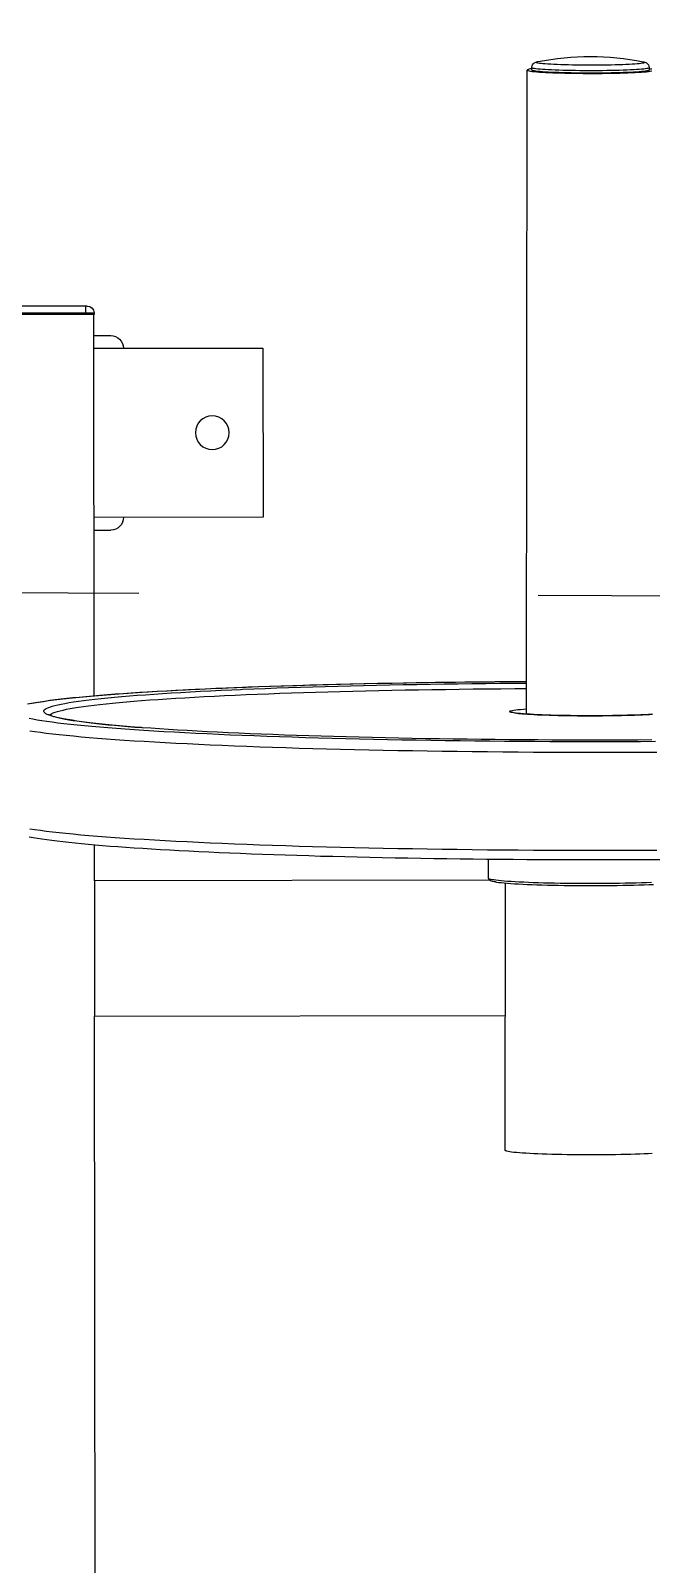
# Model space of a CAD drawing. Header units: metres. Extents: x 511.7 to 565.1, y 73.9 to 159.1.
# Drawn here: x 524.1279 to 524.3223, y 146.3896 to 146.87 of the extents above; entities that cross this region are included whole.
import ezdxf

# ---------------------------------------------------------------- set-up
doc = ezdxf.new("R2010")
doc.units = ezdxf.units.M
doc.header["$MEASUREMENT"] = 0
doc.linetypes.add('DASHED2', pattern=[0.375, 0.25, -0.125])
doc.layers.get('0').update_dxf_attribs({"lineweight": 25})
doc.layers.add('fixtures', color=237, linetype='Continuous')

# ---------------------------------------------------------------- blocks, each defined once
blk = doc.blocks.new('5')
at = {"color": 7, "linetype": 'Continuous'}
for p, q in [((0.0737500000000182, 0.4824999999999644), (0.0737500000000182, 0.1974999999999642)), ((0.1951187433879085, 0.2373994752667841), (0.1952633233480299, 0.1583183216722421)), ((0.0737500000000182, 0.1974999999999642), (0.1951916895233836, 0.1974999999999642)), ((0.0737500000000182, 0.1937399999999645), (0.0737500000000182, 0.1974999999999642)), ((0.0737500000000182, 0.1612599999999649), (0.0737500000000182, 0.1937399999999645)), ((0.0737500000000182, 0.1574999999999651), (0.0737500000000182, 0.1612599999999649)), ((0.1905995975890846, 0.1574999999999651), (0.0737500000000182, 0.1574999999999651)), ((0.0737500000000182, 0.1574999999999651), (0.0737500000000182, 0.146932935804772)), ((0.19026590658476997, 0.1569007935408919), (0.1902760932359939, 0.1513289831065858)), ((0.2016047048222873, 0.108340950176256), (0.2019529705233793, -0.0821505493238384)), ((0.0737500000000182, 0.1027370527028424), (0.0737500000000182, -0.0100000000000353)), ((0.0737500000000182, 0.0537499999999973), (0.0787499999999994, 0.0537499999999973)), ((0.1237500000000153, 0.0499999999999634), (0.0737500000000182, 0.0499999999999634)), ((0.1237500000000153, -3.73e-14), (0.1237500000000153, 0.0499999999999634)), ((0.0737500000000182, -3.73e-14), (0.1237500000000153, -3.73e-14)), ((0.0737500000000182, -0.0037500000000037), (0.0787499999999994, -0.0037500000000037)), ((0.0713500000000096, -0.0100000000000353), (0.036350000000013004, -0.0100000000000353)), ((0.036350000000013004, -0.0105000000000359), (0.0713500000000096, -0.0105000000000359)), ((0.0713500000000096, -0.0125000000000348), (0.036350000000013004, -0.0125000000000348)), ((0.0738500000000215, -0.0100000000000353), (0.0713500000000096, -0.0100000000000353)), ((0.0713500000000096, -0.0105000000000359), (0.0713500000000096, -0.0100000000000353)), ((0.0713500000000096, -0.0125000000000348), (0.0713500000000096, -0.0105000000000359)), ((0.0713500000000096, -0.0105000000000359), (0.0738500000000215, -0.0105000000000359)), ((0.071850000000012, -0.0125000000000348), (0.0713500000000096, -0.0125000000000348)), ((0.0738500000000215, -0.0105000000000359), (0.0738500000000215, -0.0100000000000353)), ((0.203352968183637, -0.0821479897809301), (0.2033542566287423, -0.08285273112819701)), ((0.2362458834978582, -0.0845725426573676), (0.2364988847321712, -0.0845135880120509)), ((0.2380541986117066, -0.0827892828401389), (0.2380529101915698, -0.0820845496816993))]:
    blk.add_line(p, q, dxfattribs=at)
for points in [[(0.238538912315164, 0.2383628378232121), (0.2374061876176654, 0.2384212828518741), (0.2362009531960041, 0.2384756337717846), (0.23492826422220497, 0.2385256626163006), (0.2335934587961077, 0.2385711595470585), (0.2322021355555535, 0.2386119337341235), (0.2307601301937296, 0.2386478141563799), (0.2292734909822371, 0.2386786503188727), (0.2277484534026115, 0.2387043128840158), (0.2261914139924244, 0.2387246942140955), (0.2246089035160708, 0.2387397088227292), (0.2230075595724514, 0.2387492937334308), (0.2213940987545726, 0.2387534087437544), (0.2197752884778339, 0.2387520365939153), (0.2181579185950966, 0.2387451830391871), (0.2165487729177329, 0.2387328768257593), (0.2149546007619421, 0.2387151695701704), (0.2133820886397331, 0.2386921355428004), (0.2118378322134475, 0.2386638713563691), (0.2103283086312047, 0.2386304955606935), (0.2088598493595128, 0.2385921481454609), (0.2074386136268629, 0.2385489899530579), (0.2060705625898436, 0.2385012020039419), (0.2047614343299386, 0.2384489847373779), (0.2035167197860233, 0.2383925571707284), (0.20234163972345698, 0.2383321559808191), (0.2012411228363931, 0.2382680345112327), (0.2002197850751202, 0.2382004617096936), (0.1992819102851513, 0.2381297210000159), (0.1984314322392748, 0.2380561090933195), (0.1976719181379849, 0.2379799347435245), (0.1970065536473697, 0.2379015174523253), (0.1964381295373414, 0.2378211861290929), (0.1959690299761547, 0.2377392777113148), (0.1956012225303851, 0.2376561357513598), (0.1953362499122875, 0.2375721089755025), (0.1951752235091106, 0.2374875498212425), (0.1951188187215536, 0.23740281295905602), (0.1951187433879085, 0.2373994752667841)], [(0.1923766612204645, 0.1579907416592814), (0.19265154121522698, 0.1580323762332227), (0.1933045643631601, 0.15811899648552696), (0.1940540980179435, 0.1582035971274607), (0.1948974590436165, 0.1582858753106819), (0.1958316284265891, 0.1583655365006482), (0.1968532620829109, 0.1584422955309765), (0.19795870282924, 0.1585158776242572), (0.1991439934746353, 0.1585860193756972), (0.200404890986178, 0.1586524696960261), (0.2017368816780305, 0.1587149907103473), (0.2031351973692352, 0.158773358609654), (0.20459483245250001, 0.1588273644520139), (0.2061105618130767, 0.1588768149105313), (0.207676959533245, 0.1589215329653957), (0.2092884183156798, 0.1589613585375797), (0.210939169556184, 0.158996149061867), (0.2126233039937375, 0.1590257799972132), (0.2143347928641646, 0.15905014527255898), (0.2160675094814763, 0.1590691576665435), (0.2178152511698954, 0.1590827491197277), (0.2195717614677903, 0.1590908709782397), (0.2213307525241532, 0.1590934941679318), (0.2230859276075279, 0.1590906092984667), (0.2248310036466421, 0.1590822266969294), (0.2265597337221976, 0.1590683763708558), (0.2282659294291847, 0.1590491079008185), (0.2299434830297855, 0.1590244902629418), (0.2315863893175134, 0.1589946115819778), (0.2331887671142141, 0.1589595788158515), (0.2347448803232908, 0.1589195173727731), (0.2362491584632806, 0.1588745706623094), (0.2376962166088958, 0.1588248995820223), (0.2390808746675077, 0.1587706819414834)], [(0.2384596222073725, 0.1582364465266384), (0.2370145796795668, 0.1582879947548452), (0.2355107066505582, 0.1583348630415067), (0.2339532855292106, 0.1583768867600526), (0.2323477868140173, 0.1584139183006439), (0.2306998498777659, 0.1584458275886398), (0.2290152631590558, 0.1584725025415032), (0.22729994383016103, 0.1584938494624914), (0.2255599170128022, 0.1585097933697632), (0.2238012946146171, 0.1585202782597648), (0.2220302538609218, 0.1585252673039381), (0.2202530155969669, 0.1585247429780807), (0.2184758224369716, 0.1585187071239069), (0.2167049168367185, 0.1585071809425784), (0.2149465191667303, 0.1584902049202217), (0.2132068058629386, 0.1584678386857394), (0.21149188773178199, 0.1584401608013426), (0.2098077884857332, 0.1584072684866129), (0.2081604235848147, 0.1583692772770018), (0.2065555794583389, 0.1583263206180216), (0.2049988931798055, 0.1582785493965009), (0.2034958326665759, 0.1582261314106006), (0.2020516774734915, 0.1581692507804053), (0.2006715002483475, 0.1581081073012047), (0.199360148913982, 0.1580429157416994), (0.1981222296398073, 0.1579739050896176), (0.1969620906623817, 0.1579013177473953), (0.1958838070122084, 0.1578254086807167), (0.1948911661999233, 0.1577464445229477), (0.1939876549125756, 0.1576647026385736), (0.1931764467665289, 0.1575804701489432), (0.1924603911599689, 0.1574940429237479), (0.1918420032643269, 0.1574057245417695), (0.1913234551896607, 0.1573158252245452), (0.1909065683549755, 0.1572246607467047), (0.1905928070904821, 0.1571325513268036), (0.1903832734940778, 0.1570398205025363), (0.1902787035601676, 0.1569467939943063), (0.1902659065847558, 0.1569007935408919)], [(0.1922913541198312, 0.1579836115666708), (0.1919173370868492, 0.157921937536015), (0.1914625055485857, 0.157828899966665), (0.1910792023195995, 0.1577258064150442), (0.1907395730397923, 0.1575900275981077), (0.1905506093632141, 0.1574684923871015), (0.1904228598029789, 0.157340903947377), (0.1903178148560443, 0.1571633679419602), (0.1902667755474852, 0.1569364385554159), (0.1902716353239242, 0.1569006102104566)], [(0.2415425052902975, 0.151492235763909), (0.2375625998506194, 0.1515085547759494), (0.2335732973549938, 0.1515199791392856), (0.2295767690867763, 0.1515265027962744), (0.2255751904384766, 0.1515281223168312), (0.2215707396799047, 0.1515248369017996), (0.2175655967258763, 0.1515166483843657), (0.2135619423504238, 0.1515035612312836), (0.209561958142757, 0.1514855825492631), (0.2055678215614165, 0.1514627220671638), (0.2015817067880334, 0.1514349921327991), (0.1976057834970817, 0.1514024077048166), (0.1936422156272357, 0.1513649863426423), (0.189693160154377, 0.1513227481944508), (0.1857607658666893, 0.1512757159831342), (0.1818471721421417, 0.1512239149902328), (0.1779545077284155, 0.1511673730377598), (0.1740848895256732, 0.1511061204678956), (0.17024042137205703, 0.1510401901204101), (0.1664231928321556, 0.1509696173077923), (0.1626352779883859, 0.1508944397879226), (0.1588787342349889, 0.150814697734166), (0.1551556010747674, 0.1507304337027495), (0.1514678989178861, 0.1506416925971834), (0.1478176278823753, 0.1505485216295312), (0.1442067665957012, 0.1504509702782375), (0.1406372709963932, 0.1503490902421571), (0.1371110731345766, 0.1502429353903985), (0.1336300799699757, 0.1501325617074798), (0.1301961721655971, 0.1500180272331821), (0.1268112028745492, 0.1498993919963834), (0.1234769965174536, 0.1497767179419753), (0.1201953475465842, 0.1496500688497413), (0.1169680191927114, 0.1495195102438593), (0.1137967421889385, 0.1493851092913463), (0.1106832134652649, 0.1492469346873335), (0.10762909480529, 0.1491050565245811), (0.1046360114552272, 0.148959546143919), (0.1017055506725484, 0.1488104759614792), (0.0988392601983179, 0.1486579192674018), (0.096038646633815, 0.1485019499892495), (0.0933051736963222, 0.1483426424113805), (0.0906402603227434, 0.1481800708389098), (0.0880452785806938, 0.1480143091913799), (0.0855215513355745, 0.1478454305064467), (0.0830703496064587, 0.1476735063273562), (0.0806928895233767, 0.1474986059388552), (0.0783903287704817, 0.1473207954034272), (0.0761637623607783, 0.1471401363315596), (0.0740142175346961, 0.1469566842936114), (0.071942647498048, 0.1467704867425823), (0.0699499236055345, 0.1465815802601504), (0.0680368254350299, 0.1463899868522187), (0.066204027958392, 0.1461957088871877), (0.0644520846491332, 0.1459987220600531), (0.0627814047962261, 0.1457989654255467), (0.0611922223789776, 0.145596326977957), (0.0596845523437679, 0.1453906222841823), (0.0582581275342022, 0.1451815619481742), (0.0569123049117053, 0.1449687004780333), (0.0556459210988436, 0.1447513528807871), (0.0544570603485255, 0.1445284524263162)], [(0.2400606784286339, 0.1487088302909481), (0.2355107820271911, 0.1487244829765864), (0.2309504592677598, 0.1487338788810568), (0.2263828355677617, 0.1487370115648741), (0.2218110413483316, 0.1487338788810568), (0.2172382098888619, 0.1487244829765864), (0.2126674751796145, 0.1487088302909481), (0.2081019697738498, 0.1486869315517119), (0.2035448226409073, 0.1486588017671782), (0.1989991570218166, 0.1486244602160944), (0.1944680882887155, 0.1485839304344481), (0.1899547218097837, 0.1485372401993263), (0.1854621508209675, 0.1484844215098811), (0.1809934543060194, 0.1484255105654082), (0.1765516948862853, 0.1483605477405216), (0.1721399167218323, 0.1482895775575006), (0.1677611434250252, 0.1482126486557611), (0.16341837598835698, 0.1481298137585298), (0.1591145907276967, 0.1480411296367095), (0.15485273724250698, 0.1479466570699639), (0.1506357363942641, 0.1478464608050753), (0.1464664783047027, 0.1477406095115565), (0.1423478203750648, 0.1476291757345969), (0.1382825853277581, 0.1475122358453405), (0.1342735592718469, 0.1473898699885474), (0.1303234897934971, 0.1472621620276637), (0.1264350840730373, 0.1471291994873436), (0.1226110070295192, 0.1469910734934743), (0.1188538794943241, 0.1468478787107106), (0.1151662764149961, 0.1466997132776058), (0.1115507250904812, 0.1465466787393428), (0.1080097034390803, 0.1463888799781543), (0.1045456383001237, 0.1462264251414247), (0.1011609037708325, 0.1460594255675893), (0.0978578195791897, 0.1458879957098098), (0.0946386494941152, 0.1457122530575479), (0.0915055997739529, 0.145532318056043), (0.0884608176545072, 0.145348314023753), (0.0855063898773523, 0.1451603670678523), (0.0826443412597087, 0.1449686059977946), (0.0798766333067249, 0.1447731622370405), (0.0772051628671875, 0.1445741697329819), (0.0746317608334835, 0.1443717648651379), (0.0721581908868529, 0.1441660863516976), (0.0697861482885429, 0.1439572751544382), (0.0675172587180981, 0.1437454743821256), (0.0653530771590596, 0.1435308291924269), (0.0632950868333921, 0.1433134866924366), (0.0613446981848682, 0.1430935958378452), (0.0595032479124171, 0.1428713073308625), (0.0577719980541076, 0.1426467735169261), (0.0561521351220762, 0.1424201482802978), (0.0546447692894958, 0.1421915869385923)], [(0.2401136822718684, 0.1197172254744281), (0.2355637858704256, 0.1197328781600664), (0.2310034631109801, 0.1197422740645351), (0.2264358394109962, 0.1197454067483541), (0.2218640451915661, 0.1197422740645351), (0.2172912137320964, 0.1197328781600664), (0.21272047902284902, 0.1197172254744281), (0.2081549736170842, 0.1196953267351901), (0.2035978264841418, 0.1196671969506564), (0.19905216086505104, 0.1196328553995745), (0.19452109213194999, 0.1195923256179281), (0.1900077256530181, 0.1195456353828046), (0.185515154664202, 0.1194928166933611), (0.1810464581492539, 0.1194339057488865), (0.1766046987295198, 0.1193689429240017), (0.1721929205650667, 0.1192979727409789), (0.1678141472682597, 0.1192210438392394), (0.1634713798315914, 0.1191382089420081), (0.1591675945709312, 0.1190495248201877), (0.1549057410857415, 0.1189550522534439), (0.1506887402374986, 0.1188548559885536), (0.1465194821479372, 0.1187490046950348), (0.1424008242182992, 0.1186375709180751), (0.1383355891710067, 0.1185206310288205), (0.1343265631150672, 0.1183982651720257), (0.1303764936367315, 0.11827055721114199), (0.1264880879162717, 0.1181375946708236), (0.1226640108727537, 0.1179994686769543), (0.1189068833375586, 0.1178562738941906), (0.1152192802582306, 0.117708108461084), (0.1116037289337299, 0.1175550739228228), (0.1080627072823148, 0.1173972751616326), (0.1045986421433582, 0.1172348203249047), (0.101213907614067, 0.1170678207510676), (0.0979108234224242, 0.1168963908932881), (0.0946916533373354, 0.1167206482410279), (0.0915586036171874, 0.1165407132395213), (0.0885138214977417, 0.1163567092072313), (0.0855593937205868, 0.1161687622513305), (0.0826973451029432, 0.1159770011812746), (0.0799296371499594, 0.1157815574205205), (0.07725816671042199, 0.1155825649164601), (0.0746847646767179, 0.1153801600486162), (0.0722111947300874, 0.1151744815351758), (0.0698391521317774, 0.1149656703379165), (0.0675702625613184, 0.1147538695656038), (0.0654060810022941, 0.1145392243759069), (0.0633480906766266, 0.1143218818759148), (0.0613977020281027, 0.1141019910213252), (0.0595562517556516, 0.1138797025143408), (0.0578250018973421, 0.1136551687004044), (0.0562051389653107, 0.1134285434637761), (0.0546977731327303, 0.1131999821220724)], [(0.2396992163360068, 0.1165433690738364), (0.2352459934915743, 0.1165586891802981), (0.2307825658223663, 0.1165678854460452), (0.2263119923387364, 0.1165709515684163), (0.2218373369484397, 0.1165678854460452), (0.2173616663567799, 0.1165586891802981), (0.2128880479648103, 0.1165433690738364), (0.2084195477671216, 0.116521935626297), (0.2039592282505254, 0.1164944035270921), (0.1995101462952391, 0.1164607916453484), (0.1950753510797938, 0.1164211230169698), (0.1906578819912994, 0.1163754248288544), (0.1862607665424036, 0.1163237284002552), (0.1818870182964218, 0.1162660691613251), (0.1775396348019029, 0.1162024866288256), (0.1732215955383509, 0.1161330243790459), (0.1689358598741961, 0.1160577300179444), (0.1646853650385509, 0.1159766551485148), (0.16047302410829903, 0.1158898553354231), (0.1563017240114703, 0.1157973900669251), (0.152174323548806, 0.1156993227140965), (0.14809365143440803, 0.1155957204874038), (0.1440625043571231, 0.1154866543906383), (0.1400836450637826, 0.1153721991722527), (0.1361598004658049, 0.1152524332741365), (0.1322936597702835, 0.115127438777856), (0.1284878726369101, 0.1149973013483958), (0.1247450473621114, 0.1148621101754461), (0.1210677490913525, 0.1147219579122858), (0.1174584980611968, 0.1145769406122756), (0.113919767871991, 0.1144271576630285), (0.1104539837926808, 0.1142727117182964), (0.1070635210985102, 0.1141137086276167), (0.1037507034432821, 0.1139502573637632), (0.1005178012667471, 0.1137824699480667), (0.0973670302385301, 0.1136104613736428), (0.0943005497397565, 0.1134343495265764), (0.0913204613829493, 0.1132542551051294), (0.0884288075718161, 0.1130703015370233), (0.0856275701014653, 0.1128826148948452), (0.0829186688000903, 0.1126913238096421), (0.0803039602133708, 0.1124965593827714), (0.077785236331934, 0.1122984550960417), (0.0753642233633372, 0.1120971467202345), (0.07304258054892901, 0.11189277222205801), (0.0708218990267255, 0.1116854716695794), (0.0687037007409117, 0.111475387136247), (0.066689437398793, 0.1112626626035045), (0.0647804894758508, 0.1110474438621214), (0.0629781652696266, 0.1108298784122716), (0.0612837000031163, 0.1106101153624461), (0.0596982549781586, 0.1103883053272643), (0.0582229167795987, 0.1101646003242429), (0.0568586965305116, 0.1099391536696164), (0.055606529199352, 0.1097121198732616), (0.0544672729590303, 0.1094836545328022)], [(0.0548397576812505, 0.10508208341986601), (0.0560172790183913, 0.1048583784168446), (0.0573074299389589, 0.104636568381661), (0.0587093262379739, 0.1044168053318373), (0.0602220071257449, 0.1041992398819875), (0.0618444358863428, 0.1039840211406027), (0.0635755005881293, 0.1037712966078601), (0.0654140148458282, 0.1035612120745277), (0.0673587186336278, 0.103353911522051), (0.0694082791486608, 0.1031495370238726), (0.0715612917245352, 0.1029482286480654), (0.0738162807939915, 0.1027501243613358), (0.0761717009001473, 0.1025553599344651), (0.0786259377557173, 0.1023640688492637), (0.0811773093493713, 0.1021763822070838), (0.0838240670984334, 0.1019924286389777), (0.0865643970473684, 0.1018123342175308), (0.0893964211109051, 0.1016362223704643), (0.0923181983612267, 0.1014642137960404), (0.0953277263581498, 0.1012964263803457), (0.0984229425214949, 0.1011329751164922), (0.1016017255447252, 0.1009739720258107), (0.104861896848746, 0.1008195260810787), (0.1082012220749817, 0.1006697431318333), (0.11161741261673801, 0.1005247258318231), (0.1151081271876535, 0.1003845735686628), (0.1186709734263331, 0.1002493823957131), (0.1223035095359108, 0.1001192449662511), (0.1260032459576195, 0.0999942504699707), (0.1297676470769034, 0.0998744845718562), (0.133594132961278, 0.0997600293534706), (0.1374800811284444, 0.0996509632567033), (0.1414228283436358, 0.0995473610300106), (0.1454196724448735, 0.0994492936771838), (0.1494678741948405, 0.0993568284086859), (0.1535646591582775, 0.0992700285955941), (0.1577072196034095, 0.0991889537261646), (0.1618927164262232, 0.09911365936506301), (0.1661182810962742, 0.0990441971152834), (0.170381017622617, 0.0989806145827821), (0.1746780045385492, 0.09892295534385198), (0.1790062969038928, 0.0988712589152545), (0.1833629283232625, 0.0988255607271391), (0.1877449129790847, 0.0987858920987606), (0.1921492476779747, 0.0987522802170169), (0.1965729139089234, 0.098724748117812), (0.2010128799120849, 0.0987033146702725), (0.2016223293090036, 0.0987008538546306)], [(0.2386303760788166, 0.1160504775234941), (0.2344232237745558, 0.1160649510909426), (0.2302064305307567, 0.1160736392010992), (0.2259828863269035, 0.1160765358995697), (0.2217554857692221, 0.1160736392010992), (0.217527126106873, 0.1160649510909426), (0.2133007052463682, 0.1160504775234941), (0.2090791197654482, 0.1160302284182144), (0.2048652629279246, 0.1160042176528293), (0.2006620227007971, 0.1159724630538204), (0.1964722797749658, 0.1159349863841985), (0.1922989055909312, 0.1158918133286058), (0.1881447603709034, 0.1158429734756954), (0.1840126911585145, 0.1157885002978638), (0.1799055298675967, 0.1157284311283053), (0.1758260913413352, 0.1156628071354291), (0.1717771714231446, 0.1155916732946434), (0.1677615450404772, 0.1155150783575252), (0.1637819643030554, 0.1154330748184229), (0.1598411566167499, 0.1153457188784621), (0.155941822814313, 0.1152530704070429), (0.1520866353043146, 0.1151551929008008), (0.1482782362397472, 0.1150521534400859), (0.1445192357070795, 0.1149440226430016), (0.1408122099375078, 0.1148308746169917), (0.1371596995413142, 0.1147127869080631), (0.1335642077666961, 0.11458984044763199), (0.1300281987841174, 0.1144621194970625), (0.1265540959974913, 0.1143297115899138), (0.1231442803833431, 0.1141927074719504), (0.1198010888589636, 0.1140512010389507), (0.1165268126808456, 0.113905289272358), (0.1133236958742998, 0.1137550721728076), (0.1101939336955979, 0.1136006526915949), (0.1071396711274133, 0.1134421366601224), (0.104163001408736, 0.1132796327173544), (0.1012659646003158, 0.1131132522353795), (0.0984505461864416, 0.1129431092430693), (0.095718675714295, 0.1127693203479332), (0.0930722254714169, 0.1125920046561948), (0.0905130092026099, 0.1124112836911753), (0.0880427808668856, 0.1122272813099947), (0.0877423305091441, 0.1122042095884517)], [(0.0539802555975513, 0.1051722763308849), (0.0551713140723393, 0.1049434036625971), (0.0564309468633439, 0.1047235648533267), (0.0577643577802718, 0.1045104201106337), (0.0591745968752235, 0.1043025897187988), (0.0606634755050379, 0.1040992195669013), (0.0622320277536517, 0.1038997657363581), (0.0638807659683778, 0.1037038778135031), (0.0656098327145998, 0.1035113313381668), (0.0674190963051586, 0.1033219866201591), (0.06930821360782599, 0.1031357625643849), (0.0712766728964454, 0.1029526194539052), (0.07332382401791901, 0.1027725472925809), (0.0754489002150365, 0.1025955577132738), (0.0776510342984835, 0.1024216782377199), (0.0799292708963435, 0.1022509481255049), (0.0822825759224628, 0.1020834153198891), (0.0847098440359702, 0.1019191341650991), (0.0872099046268886, 0.1017581636753917), (0.0897815267045559, 0.1016005662048514), (0.0924234229597971, 0.1014464064121867), (0.0951342531978838, 0.1012957504455123), (0.0979126272877409, 0.1011486652930849), (0.1007571077367828, 0.1010052182605747), (0.1036662119732199, 0.1008654765458292), (0.1066384143993133, 0.1007295068894827), (0.1096721482636553, 0.1005973752850746), (0.1127658073905451, 0.1004691467363177), (0.1159177477958195, 0.1003448850520101), (0.1191262892125167, 0.1002246526712742), (0.1223897165448733, 0.1001085105134045), (0.1257062812654226, 0.0999965178478775), (0.1290742027669154, 0.0998887321809914), (0.1324916696787, 0.0997852091563498), (0.1359568411551919, 0.0996860024669477), (0.1394678481425302, 0.0995911637771023), (0.1430227946286635, 0.0995007426527579), (0.146619758880675, 0.0994147864990218), (0.150256794672913, 0.0993333405039678), (0.1539319325083994, 0.0992564475879423), (0.1576431808356631, 0.0991841483577414), (0.1613885272628863, 0.0991164810651206), (0.1651659397705742, 0.0990534815692321), (0.16897336792376902, 0.0989951833026073), (0.1728087440848611, 0.0989416172403974), (0.1766699846273525, 0.0988928118726413), (0.180554991151169, 0.0988487931793323), (0.1844616516998201, 0.0988095846081212), (0.1883878419794485, 0.0987752070545227), (0.1923314265800826, 0.0987456788444927), (0.1962902601987793, 0.098721015719276), (0.2002621888648832, 0.0987012308224582), (0.2016223379201705, 0.0986961437870218)], [(0.0877423305091441, 0.1122042095884517), (0.0856632334353407, 0.1120401236186961), (0.0833759977309257, 0.1118499388858112), (0.0811826413107468, 0.1116568574544576), (0.0790846673917258, 0.1114610116530006), (0.0770835138203978, 0.1112625357043733), (0.0751805520874598, 0.1110615656340741), (0.073377086387822, 0.1108582391769524), (0.0716743527268022, 0.1106526956828038), (0.0700735180729879, 0.1104450760208735), (0.0685756795584922, 0.1102355224833058), (0.067181863727015, 0.1100241786876275), (0.0658930258303059, 0.1098111894783216), (0.0647100491734705, 0.1095967008275522), (0.063633744509616, 0.1093808597351256), (0.0626648494842215, 0.1091638141277453), (0.0618040281295151, 0.1089457127576292), (0.0610518704094574, 0.1087267051005636), (0.0604088918153991, 0.1085069412534541), (0.05987553301272901, 0.1082865718314654), (0.0594521595389352, 0.1080657478647922), (0.0591390615530401, 0.1078446206951487), (0.0589364536367754, 0.1076233418720545), (0.0588444746475005, 0.1074020630489585), (0.0588631876229897, 0.1071809358793168), (0.058992579738315995, 0.1069601119126435), (0.0592325623145911, 0.1067397424906549), (0.0595829708797453, 0.1065199786435453), (0.0600435652812479, 0.1063009709864779), (0.0606140298506972, 0.1060828696163618), (0.0612939736201952, 0.1058658240089834), (0.062082930590222005, 0.1056499829165567), (0.0629803600490817, 0.1054354942657856), (0.0639856469434648, 0.1052225050564797), (0.0650981022999275, 0.1050111612608031), (0.0663169636971617, 0.1048016077232354), (0.0676413957884421, 0.1045939880613051), (0.0690704908741537, 0.1043884445671566), (0.0706032695239287, 0.1041851181100348), (0.0722386812478391, 0.1039841480397357), (0.0739756052163756, 0.1037856720911066), (0.0758128510286298, 0.1035898262896513), (0.0777491595280679, 0.10339674485829599), (0.0797832036655706, 0.1032065601254111), (0.0819135894088987, 0.1030194024341142), (0.0841388566980754, 0.1028354000529337), (0.0864574804460574, 0.1026546790879141), (0.0888678715839433, 0.1024773633961757), (0.091368378150051, 0.1023035745010379), (0.0939572864220679, 0.1021334315087277), (0.0966328220916069, 0.1019670510267545), (0.0993931514801574, 0.1018045470839866), (0.1022363827958372, 0.1016460310525122), (0.1051605674299196, 0.1014916115712996), (0.1081637012923267, 0.1013413944717492), (0.1112437261851227, 0.1011954827051564), (0.1143985312130837, 0.1010539762721585), (0.1170487625160916, 0.1009409208610634)], [(0.0601852347026295, 0.108234279833983), (0.060186894187467005, 0.1082351453140635), (0.0602564009864182, 0.1082818145146778), (0.060405831578520995, 0.1083650776184122), (0.0606463692603825, 0.1084777501403344), (0.0609858243015395, 0.1086133511494012), (0.0614284208103584, 0.1087661766792429), (0.0619754455045722, 0.1089314900878318), (0.0626262716387771, 0.109105581631832), (0.0633792894522429, 0.1092856726012101), (0.0642325339704968, 0.1094697360954342), (0.0651840213401585, 0.1096563074106758), (0.0662318894675735, 0.1098443232962403), (0.06737443323766, 0.1100330004419447), (0.0686100926189255, 0.1102217491110498), (0.0699374244984199, 0.1104101136344084), (0.0713550723259857, 0.1105977319334208), (0.0728617390132485, 0.1107843080360897), (0.0744561645742152, 0.1109695933273773), (0.0761371083796263, 0.1111533736503407), (0.0779033353564245, 0.1113354603404097), (0.0797536053730283, 0.11151568392386399), (0.0816866651278048, 0.1116938896388859), (0.0837012419794547, 0.1118699342172675), (0.0857960392773834, 0.1120436835482099), (0.0878634033958577, 0.1122066302308919)], [(0.0605941641772034, 0.1084708521087201), (0.0608236762011671, 0.1082622081417721), (0.0611706184207748, 0.1080446182638752), (0.0616266564857284, 0.1078277770955651), (0.0621914778503197, 0.1076118332489457), (0.0628646954141914, 0.1073969347211428), (0.0636458477876687, 0.1071832287928753), (0.06453439960792201, 0.1069708619275094), (0.0655297419059338, 0.1067599796706879), (0.0666311925237864, 0.10655072655057302), (0.0678379965822558, 0.1063432459788061), (0.0691493269981294, 0.1061376801522016), (0.0705642850510344, 0.1059341699553133), (0.0720819009994074, 0.10573285486386301), (0.0737011347450789, 0.1055338728491559), (0.0754208765461186, 0.1053373602835297), (0.0772399477774002, 0.1051434518468781), (0.0791571017383603, 0.1049522804343574), (0.0811710245074693, 0.10476397706530699), (0.0832803358426162, 0.1045786707934493), (0.0854835901271969, 0.1043964886184447), (0.0877792773607809, 0.1042175553988578), (0.0901658241940169, 0.1040419937665788), (0.0926415950068957, 0.1038699240427796), (0.0952048930297736, 0.1037014641554563), (0.0978539615062459, 0.1035367295586003), (0.1005869848970775, 0.1033758331530734), (0.1034020901245753, 0.1032188852092375), (0.1062973478562128, 0.1030659932913736), (0.10927077382697802, 0.1029172621839631), (0.112320330199239, 0.102772793819879), (0.1154439269593581, 0.102632687210523), (0.1186394233501886, 0.1024970383779635), (0.1219046293380757, 0.1023659402891361), (0.1252373071139772, 0.1022394827921236), (0.1286351726269856, 0.1021177525545767), (0.1320958971498243, 0.1020008330043183), (0.1356171088747686, 0.1018888042721695), (0.1391963945391836, 0.1017817431370283), (0.1428313010794682, 0.1016797229732465), (0.1465193373122418, 0.1015828137003503), (0.1502579756417077, 0.1014910817351122), (0.1540446537918996, 0.1014045899460427), (0.1578767765627447, 0.1013233976102903), (0.1617517176087375, 0.1012475603730287), (0.1656668212388155, 0.1011771302093116), (0.16961940423654198, 0.1011121553884529), (0.1736067576989626, 0.1010526804409508), (0.1776261488931681, 0.1009987461279653), (0.1816748231292138, 0.100950389413379), (0.1857500056480319, 0.1009076434384664), (0.189848903523071, 0.1008705374991869), (0.1939687075744558, 0.1008390970260962), (0.1981065942943161, 0.1008133435669247), (0.2016184988377603, 0.1007960134115535)], [(0.2386709699745069, 0.1084516936584325), (0.2376264330074633, 0.1085113625234193), (0.2365063770415361, 0.1085671483000414), (0.2353156997965158, 0.1086188070512968), (0.2340596078010293, 0.1086661128866044), (0.23274359362577, 0.108708858949587), (0.2313734118658886, 0.1087468583225863), (0.2299550539775907, 0.1087799448440112), (0.2284947220790485, 0.1088079738349226), (0.2269988018300921, 0.1088308227316759), (0.2254738345093443, 0.1088483916218585), (0.22392648841088197, 0.108860603681185), (0.2223635296854951, 0.1088674055094252), (0.2207917927540279, 0.1088687673639139), (0.2192181504221651, 0.1088646832896121), (0.2176494838274294, 0.1088551711451338), (0.2160926523497011, 0.1088402725246684), (0.2145544636169347, 0.1088200525760925), (0.2130416437370712, 0.1087945997160951), (0.2115608078865421, 0.1087640252435591), (0.2101184313837194, 0.10872846285287001), (0.2087208213740865, 0.1086880680493181), (0.2073740892505782, 0.1086430174690989), (0.2060841239301254, 0.1085935081069369), (0.2048565661028618, 0.1085397564546753), (0.2036967835668264, 0.1084819975546161), (0.2026098477559515, 0.1084204839717309), (0.2016005115639956, 0.108355484689266), (0.2006731885613107, 0.1082872839325475), (0.1998319336954211, 0.1082161799261296), (0.1990804255598277, 0.1081424835897415), (0.1984219503083864, 0.1080665171787096), (0.1978593872858454, 0.1079886128748235), (0.1973951964371423, 0.1079091113337824), (0.1970314075507673, 0.1078283601955938), (0.1967696113829618, 0.10774671256444), (0.1966109527017465, 0.1076645254646404), (0.1965561252811625, 0.1075821582794685), (0.1966053688675799, 0.1074999711796671), (0.1967584681313212, 0.1074183235485151), (0.1970147536082578, 0.1073375724103265), (0.1973731046272178, 0.1072580708692836), (0.1978319542103577, 0.1071801665653975), (0.1983892959252102, 0.1071042001543674), (0.1990426926582671, 0.1070305038179793), (0.1997892872718552, 0.1069593998115614), (0.2006258150976805, 0.1068911990548411), (0.2015486182124277, 0.1068261997723781), (0.2016074811937614, 0.1068223534101698)], [(0.197985278424639, 0.1079467325298982), (0.197981262971723, 0.1079455699539231), (0.1980344287071602, 0.1079577233307773), (0.1981683940122849, 0.1079840493121651), (0.19839520964461602, 0.1080221717397158), (0.1987232416777687, 0.1080694514592562), (0.1991558333260883, 0.1081231954137962), (0.1996918738381339, 0.1081809626450862), (0.2003274243345601, 0.1082407564539984), (0.2010572422885559, 0.1083010485145017), (0.2018757019452266, 0.1083607017297776), (0.2027771879764515, 0.1084188686108671), (0.2037561960327849, 0.1084749043886966), (0.2048073129023749, 0.1085283041333032), (0.2059251638083879, 0.1085786605919061), (0.2071043617467723, 0.1086256368582052), (0.2083394692996308, 0.1086689488707115), (0.2096249738905698, 0.1087083542227418), (0.2109552744920791, 0.1087436449862285), (0.2123246773014955, 0.1087746430906957), (0.2137273981943082, 0.1088011973382716), (0.2151575702180253, 0.1088231814740403), (0.216609254801341, 0.10884049294196001), (0.2180764556751029, 0.1088530520892164), (0.2195531347363584, 0.1088608016662373), (0.2210332292514323, 0.1088637065248257), (0.2225106699043096, 0.1088617534542511), (0.2239793529639655, 0.1088549514139885), (0.2254332491294235, 0.1088433314777006), (0.2268663787492073, 0.1088269468094243), (0.2282728271241154, 0.108805872961339), (0.2296467605187757, 0.10878020836624099), (0.23098244030124698, 0.1087500751211525), (0.2322742344629205, 0.1087156202157598), (0.2335166255166854, 0.108677017447846), (0.2347042133866068, 0.1086344704106885), (0.2358317113241384, 0.1085882171740966), (0.2368939320202514, 0.1085385376827759), (0.2378857598066162, 0.1084857655939526), (0.2388021030216265, 0.1084303075150004)], [(0.1170487625160916, 0.1009409208610634), (0.1176259542304479, 0.1009169721541951), (0.1209237833226808, 0.1007845642470446), (0.1242897583224618, 0.1006568432964752), (0.1277215723586522, 0.1005338968360441), (0.1312168734373387, 0.1004158091271172), (0.1347732660537559, 0.1003026611011073), (0.1383883128340386, 0.1001945303040213), (0.1420595362057071, 0.1000914908433081), (0.1457844200956657, 0.0999936133370643), (0.1495604116545195, 0.0999009648656468), (0.1533849230062998, 0.099813608925686), (0.1572553330219506, 0.09973160538658198), (0.1611689891157795, 0.0996550104494656), (0.1651232090633954, 0.0995838766086781), (0.16911528283996802, 0.0995182526158018), (0.1731424744775154, 0.0994581834462452), (0.1772020239400831, 0.0994037102684136), (0.1812911490152373, 0.0993548704155032), (0.1854070472208917, 0.0993116973599087), (0.1895468977260322, 0.0992742206902886), (0.1937078632839046, 0.0992424660912779), (0.1978870921765576, 0.0992164553258945), (0.2016214201401709, 0.0991981435242089)], [(0.2033536479939215, -0.082519826808575), (0.2030210399057637, -0.0824747785787832), (0.2026043210182848, -0.0824055127421328), (0.2022888169450852, -0.0823346293412399), (0.2020762921129346, -0.0822625247848326), (0.2019679350468948, -0.0821896023108391), (0.2019643517236318, -0.0821162697313138), (0.2020655621825398, -0.0820429371517904), (0.2022710004136883, -0.0819700146777969), (0.2025795175231337, -0.0818979101213895), (0.2029893881580875, -0.0818270267204948), (0.2034983201556741, -0.0817577608838463), (0.204103467361719, -0.08169049997409598), (0.2048014455476022, -0.0816256201415371), (0.2055883513361465, -0.08156348422050999), (0.2064597840310114, -0.0815044397002893), (0.2074108702270792, -0.0814488167817835), (0.2084362910645296, -0.0813969265309158), (0.2095303119740919, -0.0813490591390185), (0.2106868147470777, -0.0813054822999622), (0.2118993317508568, -0.0812664397131062), (0.2131610820984946, -0.0812321497204369), (0.214465009570219, -0.0812028040854998), (0.2158038220747187, -0.0811785669209915), (0.2171700324293795, -0.0811595737709645), (0.2185560002317146, -0.0811459308528218), (0.2199539745875683, -0.0811377144632921), (0.2213561374572635, -0.0811349705517586), (0.2227546473772861, -0.0811377144632921), (0.2241416833128511, -0.0811459308528218), (0.2255094883963835, -0.0811595737709645), (0.2268504133070337, -0.0811785669209915), (0.2281569590487606, -0.0812028040854998), (0.2294218188877863, -0.0812321497204369), (0.2306379192148142, -0.0812664397131062), (0.231798459103544, -0.0813054822999622), (0.2328969483441341, -0.0813490591390185), (0.2339272437391742, -0.0813969265309158), (0.2348835834588954, -0.0814488167817835), (0.2357606192636297, -0.0815044397002893), (0.2365534464134384, -0.08156348422050999), (0.2372576310972647, -0.0816256201415371), (0.2378692352287288, -0.08169049997409598), (0.2383848384694289, -0.0817577608838463), (0.2388015573569078, -0.0818270267204948)], [(0.2388263608520447, -0.0823346293412399), (0.2384164902171051, -0.0824055127421328), (0.2380535900018543, -0.0824563867093442)], [(0.2380529101915556, -0.0820845496816993), (0.2380346341450519, -0.0820430280056694), (0.23792082153330804, -0.0819731121689511), (0.2377034585512092, -0.0819040572986563), (0.2373838524453049, -0.0818362786989013), (0.2369639253643214, -0.0817701839981613), (0.2364462027991152, -0.0817061706977409), (0.2358337983941396, -0.0816446237811626), (0.2351303952215318, -0.0815859133988255), (0.2343402236307384, -0.0815303926418754), (0.2334680358066805, -0.08147839541867799), (0.2325190771895649, -0.0814302344466533), (0.2314990549281504, -0.0813861993715506), (0.2304141035563703, -0.0813465550254957), (0.2292707480994096, -0.0813115398342497), (0.2280758648315242, -0.0812813643832922), (0.226836639921288, -0.0812562101513379), (0.2255605262131155, -0.0812362284188932), (0.2242551984050181, -0.0812215393584541), (0.2229285068920035, -0.0812122313117527), (0.2215884305529414, -0.081208360258481), (0.22024302876462803, -0.0812099494796073), (0.2189003929317153, -0.0812169894173689), (0.2175685978240693, -0.0812294377327518), (0.216255653014187, -0.0812472195601224), (0.2149694547066474, -0.0812702279574804), (0.21371773824938603, -0.0812983245496142), (0.2125080316125008, -0.0813313403603129), (0.2113476101140037, -0.081369076828608), (0.2102434526653525, -0.0814113070029379), (0.2092021997993498, -0.0814577769060652), (0.2082301137332507, -0.0815082070625248), (0.2073330407070557, -0.0815622941794221), (0.2065163758234689, -0.0816197129704719), (0.2057850306012199, -0.0816801181123062), (0.2051434034365087, -0.0817431463212994), (0.2045953531506086, -0.0818084185383832), (0.2041441757824316, -0.0818755422087634), (0.2037925847657505, -0.0819441136427894), (0.2035426946103058, -0.0820137204437899), (0.20339600818489603, -0.0820839439882715), (0.2033529681836228, -0.0821479897809301)], [(0.2380541986116924, -0.0827892828401389), (0.2380359226186215, -0.0827477866477171), (0.2379221100068776, -0.082677870810997), (0.2377047470247788, -0.0826088159407022), (0.2373851409188745, -0.0825410373409472), (0.23696521383789104, -0.0824749426402072), (0.2364474912726848, -0.0824109293397868), (0.2358350868677093, -0.0823493824232102), (0.2351316836951014, -0.0822906720408714), (0.234341512104308, -0.0822351512839212), (0.2334693242802501, -0.0821831540607256), (0.2325203656631345, -0.0821349930886992), (0.23150034340172002, -0.0820909580135965), (0.2304153920299399, -0.0820513136675416), (0.2292720365729792, -0.0820162984762956), (0.2280771533050938, -0.0819861230253381), (0.2268379283948576, -0.0819609687933838), (0.2255618146866851, -0.0819409870609409), (0.2242564868785877, -0.0819262980005), (0.2229297953655731, -0.0819169899537986), (0.221589719026511, -0.0819131189005269), (0.2202443172381976, -0.0819147081216532), (0.2189016814052849, -0.0819217480594148), (0.217569886297639, -0.0819341963747977), (0.2162569414877566, -0.0819519782021701), (0.214970743180217, -0.0819749865995263), (0.2137190267229556, -0.0820030831916601), (0.2125093200860704, -0.0820360990023588), (0.2113488985875733, -0.0820738354706539), (0.2102447411389221, -0.0821160656449838), (0.2092034882729195, -0.0821625355481111), (0.2082314022068203, -0.0822129657045707), (0.2073343291806253, -0.082267052821468), (0.2065176642970385, -0.0823244716125178), (0.2057863190747895, -0.0823848767543538), (0.2051446919100783, -0.0824479049633453), (0.2045966416241782, -0.0825131771804291), (0.2041454642560012, -0.0825803008508093), (0.2037938732393201, -0.0826488722848371), (0.2035439830838754, -0.0827184790858358), (0.2033972966584656, -0.0827887026303174), (0.2033542566287281, -0.0828527311281988)], [(0.2033670579310041, -0.0828523472610137), (0.2033654042209321, -0.0830408481281744), (0.2034505808962592, -0.0834042894953502), (0.2035955614607019, -0.0837079397094325), (0.2037753172785131, -0.0839508685153892), (0.2039680596631825, -0.0841363869383187), (0.2041587370662228, -0.0842736511422633), (0.2043448057175397, -0.0843765393664846), (0.2045359384680268, -0.0844585677185137), (0.2047553574018082, -0.0845312280096575), (0.2048620178066045, -0.0845577335935684)], [(0.236498884732157, -0.0845135880120509), (0.2366878550535745, -0.08444627357820701), (0.2367731839767231, -0.0843785699428992), (0.2367543181107976, -0.0843109161901818), (0.2366313798081876, -0.0842437510806029), (0.23640516637092898, -0.0841775102056719), (0.2360771448799994, -0.0841126231628788), (0.235649442680625, -0.0840495107695993), (0.2351248335857008, -0.0839885823339177), (0.2345067198865109, -0.0839302330001228), (0.2337991102875776, -0.0838748411860344), (0.2330065939086836, -0.0838227661288205), (0.2321343105226674, -0.0837743455552111), (0.2311879172220159, -0.0837298934912063), (0.2301735517304309, -0.0836896982255002), (0.2290977925973721, -0.0836540204398144), (0.2279676165336326, -0.0836230915182785), (0.2267903531646453, -0.0835971120468191), (0.2255736374951311, -0.0835762505122766), (0.2243253603930952, -0.0835606422097062), (0.2230536174145499, -0.0835503883649427), (0.2217666563007157, -0.0835455554781017), (0.2204728234882509, -0.0835461748923088), (0.2191805099794521, -0.0835522425904269), (0.2178980969233066, -0.0835637192211056), (0.2166339012605931, -0.0835805303539878), (0.2153961217853038, -0.0836025669624299), (0.2141927859723012, -0.0836296861305677), (0.2130316979160938, -0.0836617119801879), (0.2119203877182798, -0.0836984368113694), (0.2108660626519168, -0.0837396224494889), (0.2098755604196469, -0.0837850017898774), (0.2089553048085406, -0.0838342805301), (0.2081112640293696, -0.083887139078616), (0.2073489120104597, -0.0839432346274549), (0.206673192897199, -0.0840022033754586), (0.2060884889873336, -0.084063662887667), (0.2055985923100678, -0.0841272145755579), (0.2052066800333847, -0.0841924462820494), (0.2049152938587468, -0.0842589349544945), (0.2047263235373293, -0.0843262493883383), (0.2046409946141807, -0.0843939530236462), (0.2046598604801062, -0.0844616067763635), (0.2047827987827162, -0.0845287718859425), (0.2049516263562339, -0.0845808452720878)], [(0.2049516263562339, -0.0845808452720878), (0.2050090122199748, -0.0845950127608735), (0.2051690801033317, -0.0846293587607114)], [(0.2366095216601565, -0.0844871298539278), (0.2368238044712854, -0.0844195978903244), (0.23703147622298104, -0.0843347655682685), (0.2372289344252749, -0.084229270256964), (0.237433697434696, -0.0840845658817529), (0.2376409686553416, -0.0838846248886807), (0.2378307873755858, -0.0836204357962309), (0.2379743471349514, -0.0832984917391215), (0.2380476866133563, -0.0829384886653593), (0.2380425728620423, -0.0827891358284898)]]:
    blk.add_lwpolyline(points, dxfattribs=at)
blk.add_circle((0.1087500000000148, 0.0249999999999631), 0.0049999999999999, dxfattribs=at)
for centre, radius, start, end in [((0.0787499999999994, 0.0499999999999972), 0.00375, 8.142e-13, 89.99999999999784), ((0.0787499999999994, -3.6e-15), 0.00375, 269.9999999999986, 7.994e-13), ((0.071850000000012, -0.0105000000000359), 0.002, 270.0000000000008, 0), ((0.2205640075811033, -0.0061246059876812), 0.0800000000000001, 258.90498472485825, 281.3045168291918)]:
    blk.add_arc(centre, radius, start, end, dxfattribs=at)

msp = doc.modelspace()

# ---------------------------------------------------------------- hatches: boundary and pattern name
h = msp.add_hatch()
h.set_pattern_fill('ANGLE', color=256, scale=0.22)
h.set_pattern_definition([(0, (-147.65329981860054, 48.984112644561606), (0, 0.060500000000000005), [0.044000000000000004, -0.0165]), (90, (-147.65329981860054, 48.984112644561606), (-0.060500000000000005, 3.704556567420744e-18), [0.044000000000000004, -0.0165])])
h.paths.add_polyline_path([(561.9447901790074, 159.03349180620503), (561.4947901790074, 159.03349180620503), (561.4947901790074, 158.68349180620504), (561.9447901790074, 158.68349180620504)])
h.paths.add_polyline_path([(561.9458862571867, 154.47541580507627), (561.5958862571866, 154.47541580507627), (561.5958862571866, 154.02541580507628), (561.9458862571867, 154.02541580507628)])
h.paths.add_polyline_path([(560.1512750390738, 134.4713353858574), (559.8012750390699, 134.47133538585445), (559.8012750390737, 134.02133538585446), (560.1512750390738, 134.0213353858574), (560.1512750390738, 134.02160153567925)])
h.paths.add_polyline_path([(514.2404609090993, 124.27342606547077), (513.7904609090994, 124.27342606547077), (513.7904609090994, 123.92342606547078), (514.2404609090993, 123.92342606547078)])
h.paths.add_polyline_path([(513.9461125756054, 124.0974260654713, -1), (513.8461125756055, 124.0974260654713, -1)], flags=16)
h.paths.add_polyline_path([(514.030201725501, 134.37197423739812), (513.7944212629858, 134.37197423739613), (513.7940997734565, 133.92197423739614), (514.030201725501, 133.92197423739813)])
h.paths.add_polyline_path([(514.1440997734527, 134.3719742373991), (514.030201725501, 134.37197423739812), (514.030201725501, 133.92197423739813), (514.1440997734564, 133.9219742373991)])
h.paths.add_polyline_path([(520.1780838369793, 154.03478189663247), (519.9439946870781, 154.03478189663247), (519.9439946870781, 153.58478189663248), (520.1780838369793, 153.58478189663248)])
h.paths.add_polyline_path([(520.2939946870781, 154.03478189663247), (520.1780838369793, 154.03478189663247), (520.1780838369793, 153.58478189663248), (520.2939946870781, 153.58478189663248)])

# ---------------------------------------------------------------- linework, layer by layer
at = {"color": 1, "linetype": 'DASHED2', "transparency": 33554572}
msp.add_lwpolyline([(513.7869551700651, 146.7437399490902), (535.4514876360331, 146.6394619201615), (535.4455848282439, 122.95430202263096), (511.681807077228, 122.95430202263094), (511.68180707722325, 146.7437399490902)], dxfattribs=at)

# ---------------------------------------------------------------- block references
at = {"layer": 'fixtures', "xscale": -1.058974773672118, "yscale": 1.058974773672089, "zscale": 1.0589747736721307, "rotation": 180.07114760364453}
msp.add_blockref('5', (524.0695948678455, 146.7704364378462), dxfattribs=at)

doc.saveas('drawing.dxf')
